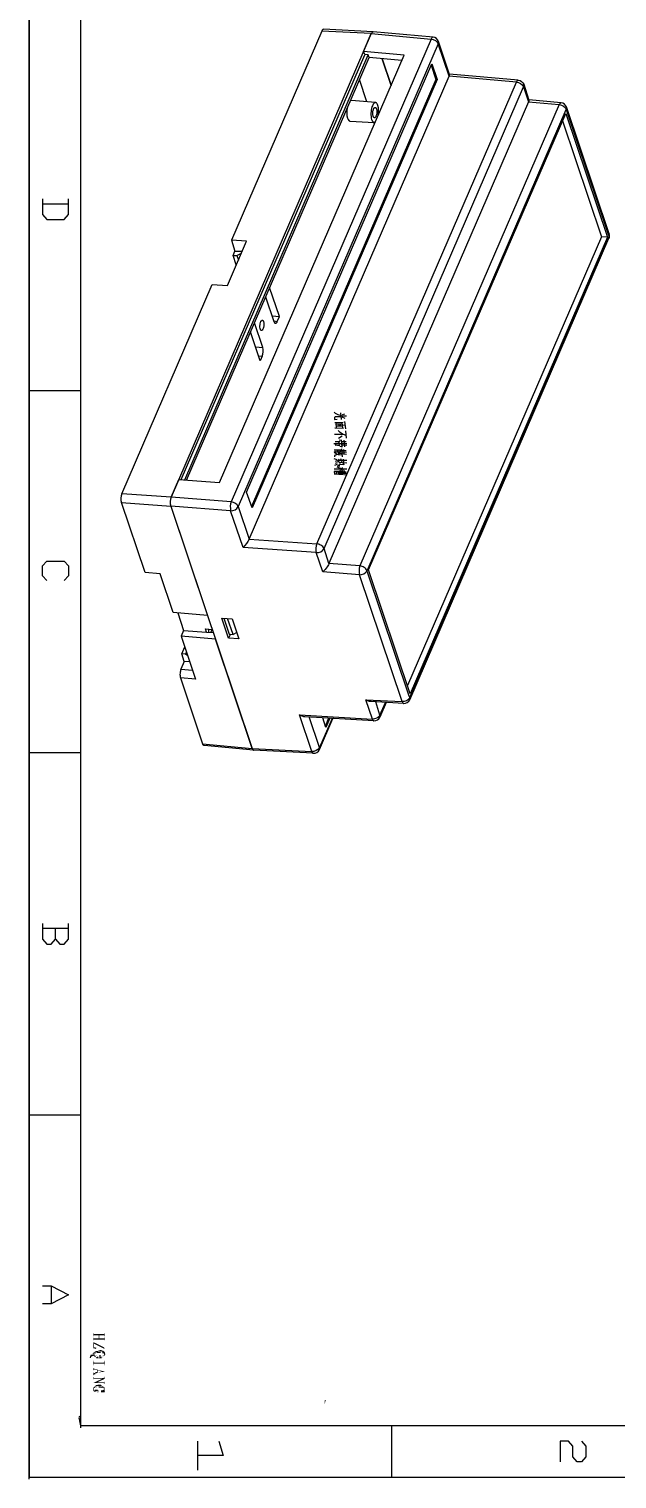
# Model space of a CAD drawing. Header units: millimetres. Extents: x 1731 to 2028, y 1528 to 1949.
# Drawn here: x 1731.1 to 1844.6, y 1528.5 to 1808.7 of the extents above; entities that cross this region are included whole.
import ezdxf

# ---------------------------------------------------------------- set-up
doc = ezdxf.new("R2010")
doc.units = ezdxf.units.MM
doc.layers.add('PDF_几何图形', color=7, linetype='Continuous')
doc.layers.add('PDF_实体填充', color=7, linetype='Continuous')

msp = doc.modelspace()

# ---------------------------------------------------------------- hatches: boundary and pattern name
at = {"layer": 'PDF_几何图形', "transparency": 33554559}
for points in [[(1731.06, 1808.61), (1731.18, 1808.58), (1731.21, 1808.45), (1731.18, 1808.33), (1731.06, 1808.3)], [(1731.06, 1738.62), (1731.18, 1738.59), (1731.21, 1738.47), (1731.18, 1738.35), (1731.06, 1738.32)], [(1731.06, 1668.61), (1731.18, 1668.58), (1731.21, 1668.46), (1731.18, 1668.33), (1731.06, 1668.3)], [(1731.06, 1598.63), (1731.18, 1598.6), (1731.21, 1598.48), (1731.18, 1598.35), (1731.06, 1598.32)], [(1745.66, 1556.09), (1745.66, 1556.62), (1745.57, 1556.62), (1745.57, 1556.56), (1745.45, 1556.49), (1743.62, 1556.49), (1743.56, 1556.56), (1743.53, 1556.62), (1743.47, 1556.62), (1743.47, 1556.09), (1743.53, 1556.09), (1743.53, 1556.15), (1743.56, 1556.22), (1743.59, 1556.28), (1744.52, 1556.28), (1744.52, 1555.66), (1744.61, 1556.28), (1745.51, 1556.28), (1745.54, 1556.25), (1745.57, 1556.18), (1745.57, 1556.09)], [(1745.66, 1555.29), (1745.66, 1555.81), (1745.57, 1555.81), (1745.57, 1555.78), (1745.51, 1555.66), (1744.61, 1555.66), (1744.61, 1556.28), (1744.52, 1555.66), (1743.62, 1555.66), (1743.56, 1555.69), (1743.56, 1555.75), (1743.53, 1555.81), (1743.47, 1555.81), (1743.47, 1555.29), (1743.53, 1555.29), (1743.56, 1555.35), (1743.56, 1555.38), (1743.62, 1555.44), (1745.48, 1555.44), (1745.54, 1555.41), (1745.57, 1555.35), (1745.57, 1555.29)], [(1745.66, 1550.47), (1745.66, 1551.34), (1745.6, 1551.34), (1745.6, 1551.31), (1745.57, 1551.21), (1745.57, 1551.15), (1745.54, 1551.09), (1745.45, 1551), (1743.66, 1551), (1743.56, 1551.09), (1743.56, 1551.15), (1743.53, 1551.25), (1743.53, 1551.34), (1743.47, 1551.34), (1743.47, 1550.47), (1743.53, 1550.47), (1743.53, 1550.57), (1743.56, 1550.66), (1743.56, 1550.72), (1743.59, 1550.75), (1743.62, 1550.78), (1743.66, 1550.81), (1745.48, 1550.81), (1745.51, 1550.78), (1745.54, 1550.75), (1745.57, 1550.69), (1745.57, 1550.63), (1745.6, 1550.57), (1745.6, 1550.47)], [(1745.75, 1549.21), (1743.84, 1549.73), (1743.59, 1549.86), (1743.56, 1549.89), (1743.56, 1549.95), (1743.5, 1549.95), (1743.5, 1549.52), (1743.56, 1549.52), (1743.56, 1549.55), (1743.59, 1549.61), (1743.62, 1549.64), (1743.69, 1549.67), (1743.75, 1549.64), (1744.21, 1549.52), (1744.21, 1549.08), (1744.3, 1549.52), (1745.11, 1549.27)], [(1745.66, 1547.85), (1745.66, 1548.25), (1745.6, 1548.25), (1745.6, 1548.19), (1745.57, 1548.1), (1745.57, 1548.07), (1745.45, 1548.04), (1745.26, 1547.91), (1743.44, 1547.02), (1744.18, 1547.14)], [(1745.66, 1546.83), (1745.66, 1547.29), (1745.6, 1547.29), (1745.57, 1547.23), (1745.57, 1547.17), (1745.51, 1547.14), (1744.18, 1547.14), (1743.44, 1547.02), (1745.48, 1547.02), (1745.51, 1546.99), (1745.57, 1546.95), (1745.57, 1546.89), (1745.6, 1546.83)], [(1745.45, 1548.04), (1743.62, 1548.04), (1743.59, 1548.07), (1743.56, 1548.1), (1743.53, 1548.19), (1743.47, 1548.19), (1743.47, 1547.73), (1743.53, 1547.73), (1743.56, 1547.79), (1743.56, 1547.85), (1743.62, 1547.88), (1743.66, 1547.91), (1745.26, 1547.91)], [(1788.32, 1543.74), (1788.29, 1543.77), (1788.26, 1543.77), (1788.17, 1543.68), (1788.17, 1543), (1788.2, 1543.16), (1788.26, 1543.34), (1788.29, 1543.47), (1788.32, 1543.65)]]:
    msp.add_hatch(color=256, dxfattribs=at).paths.add_polyline_path(points)
h = msp.add_hatch(color=256, dxfattribs=at)
h.paths.add_polyline_path([(1744.03, 1553.59), (1744.03, 1553.68)], flags=0)
h.paths.add_polyline_path([(1743.69, 1553.84), (1743.62, 1553.87), (1743.59, 1553.9), (1743.59, 1554.64), (1743.47, 1554.95), (1743.47, 1553.68)], flags=0)
h = msp.add_hatch(color=256, dxfattribs=at)
h.paths.add_polyline_path([(1744.64, 1553.28), (1744.4, 1553.28), (1744.33, 1553.25), (1744.18, 1553.25), (1744.12, 1553.22), (1744.06, 1553.22), (1743.99, 1553.19), (1743.93, 1553.19), (1743.9, 1553.16), (1743.84, 1553.13), (1743.81, 1553.13), (1743.75, 1553.1), (1743.66, 1553.01), (1743.59, 1552.97), (1743.56, 1552.91), (1743.5, 1552.88), (1743.44, 1552.76), (1743.41, 1552.76), (1743.35, 1552.7), (1743.28, 1552.67), (1743.25, 1552.6), (1743.19, 1552.57), (1743.16, 1552.51), (1743.1, 1552.48), (1743.07, 1552.42)], flags=0)
h.paths.add_polyline_path([(1742.88, 1551.92), (1742.98, 1551.92), (1742.98, 1551.99), (1743.01, 1552.05), (1743.01, 1552.11), (1743.04, 1552.17), (1743.07, 1552.2), (1743.1, 1552.2)], flags=0)
h.paths.add_polyline_path([(1743.44, 1552.45), (1743.44, 1552.42), (1743.47, 1552.36), (1743.53, 1552.33), (1743.53, 1552.57), (1743.56, 1552.63), (1743.56, 1552.73), (1743.59, 1552.76), (1743.66, 1552.79), (1743.69, 1552.85), (1743.78, 1552.88), (1743.9, 1552.94), (1743.96, 1552.94), (1743.99, 1552.97), (1744.12, 1552.97), (1744.21, 1553.01)], flags=0)
h.paths.add_polyline_path([(1744.89, 1553.01), (1744.95, 1553.01), (1745.04, 1552.97), (1745.17, 1552.97), (1745.23, 1552.94)], flags=0)
h.paths.add_polyline_path([(1745.48, 1552.85), (1745.57, 1552.76), (1745.6, 1552.7), (1745.6, 1552.67), (1745.63, 1552.6), (1745.63, 1552.3), (1745.66, 1552.36), (1745.69, 1552.39), (1745.69, 1552.42), (1745.72, 1552.45), (1745.72, 1552.51)], flags=0)
h = msp.add_hatch(color=256, dxfattribs=at)
h.paths.add_polyline_path([(1745.63, 1552.3), (1745.63, 1552.6), (1745.6, 1552.54), (1745.6, 1552.48), (1745.48, 1552.36), (1745.41, 1552.33), (1745.32, 1552.3), (1745.26, 1552.26), (1745.2, 1552.26), (1745.14, 1552.23), (1745.01, 1552.23), (1744.95, 1552.2)], flags=0)
h.paths.add_polyline_path([(1744.58, 1552.2), (1744.21, 1552.2), (1744.15, 1552.23), (1744.03, 1552.23), (1743.96, 1552.26), (1743.9, 1552.26), (1743.84, 1552.3), (1743.81, 1552.33), (1743.72, 1552.36), (1743.66, 1552.39)], flags=0)
h.paths.add_polyline_path([(1743.53, 1552.57), (1743.53, 1552.33), (1743.56, 1552.26), (1743.62, 1552.23), (1743.66, 1552.17), (1743.84, 1552.08), (1743.87, 1552.05), (1743.9, 1552.05), (1744.03, 1551.99), (1744.09, 1551.99)], flags=0)
h.paths.add_polyline_path([(1744.43, 1551.92), (1744.7, 1551.92)], flags=0)
h.paths.add_polyline_path([(1745.04, 1551.99), (1745.11, 1551.99), (1745.35, 1552.11), (1745.38, 1552.11), (1745.48, 1552.17), (1745.54, 1552.2), (1745.57, 1552.26)], flags=0)
h = msp.add_hatch(color=256, dxfattribs=at)
h.paths.add_polyline_path([(1745.75, 1549.21), (1745.11, 1549.27), (1744.3, 1549.08), (1744.3, 1549.52), (1744.21, 1549.08)], flags=0)
h.paths.add_polyline_path([(1743.87, 1549.02), (1743.81, 1548.99), (1743.75, 1548.99), (1743.69, 1548.96), (1743.66, 1548.96), (1743.59, 1548.99), (1743.56, 1548.99), (1743.56, 1549.08), (1743.5, 1549.08), (1743.5, 1548.53), (1743.56, 1548.53), (1743.56, 1548.59), (1743.59, 1548.65), (1743.62, 1548.65), (1743.75, 1548.71), (1743.84, 1548.75)], flags=0)
h = msp.add_hatch(color=256, dxfattribs=at)
h.paths.add_polyline_path([(1745.72, 1545.9), (1745.72, 1545.97), (1745.69, 1546.03), (1745.69, 1546.12), (1745.66, 1546.15), (1745.6, 1546.18), (1745.57, 1546.24), (1745.51, 1546.28), (1745.45, 1546.34), (1745.35, 1546.37), (1745.35, 1546.4), (1745.29, 1546.43), (1745.23, 1546.43), (1745.17, 1546.46), (1745.14, 1546.49), (1745.08, 1546.49)], flags=0)
h.paths.add_polyline_path([(1743.99, 1546.49), (1743.96, 1546.46), (1743.9, 1546.46), (1743.78, 1546.4), (1743.75, 1546.37), (1743.69, 1546.34), (1743.62, 1546.28), (1743.56, 1546.24), (1743.53, 1546.18), (1743.5, 1546.15), (1743.47, 1546.09), (1743.44, 1546.03), (1743.44, 1545.97), (1743.41, 1545.9), (1743.41, 1545.84), (1743.44, 1545.78), (1743.44, 1545.66), (1743.5, 1545.53), (1743.53, 1545.87), (1743.53, 1545.94), (1743.56, 1545.97), (1743.59, 1546.03), (1743.78, 1546.12), (1743.84, 1546.18), (1743.87, 1546.18)], flags=0)
h.paths.add_polyline_path([(1744.52, 1546.31, 0.073115), (1743.87, 1546.18)], flags=0)
h.paths.add_polyline_path([(1745.23, 1546.21), (1745.26, 1546.18), (1745.32, 1546.18), (1745.38, 1546.15), (1745.45, 1546.09), (1745.57, 1546.03), (1745.6, 1545.97), (1745.6, 1545.94), (1745.63, 1545.87), (1745.63, 1545.6), (1745.69, 1545.72), (1745.69, 1545.78), (1745.72, 1545.81)], flags=0)
h = msp.add_hatch(color=256, dxfattribs=at)
h.paths.add_polyline_path([(1744.43, 1545.19), (1744.43, 1545.72), (1744.37, 1545.72), (1744.37, 1545.69), (1744.3, 1545.57)], flags=0)
h.paths.add_polyline_path([(1743.75, 1545.57), (1743.69, 1545.6), (1743.62, 1545.6), (1743.56, 1545.66), (1743.53, 1545.72), (1743.53, 1545.87), (1743.5, 1545.53), (1743.53, 1545.5), (1743.56, 1545.44), (1743.62, 1545.41), (1743.66, 1545.35), (1744.27, 1545.35), (1744.3, 1545.32), (1744.37, 1545.19)], flags=0)
h = msp.add_hatch(color=256, dxfattribs=at)
h.paths.add_polyline_path([(1745.72, 1545.41), (1745.72, 1545.47), (1745.57, 1545.47), (1745.54, 1545.66)], flags=0)
h.paths.add_polyline_path([(1744.98, 1545.44), (1744.98, 1545.38)], flags=0)

# ---------------------------------------------------------------- linework, layer by layer
at = {"layer": 'PDF_几何图形', "lineweight": 25}
for points in [[(2027.97, 1948.8), (1731.06, 1948.8), (1731.06, 1528.88), (2027.97, 1528.88)], [(1731.06, 1528.49), (1731.06, 1948.42)], [(1797.34, 1808.04), (1797.37, 1808.07), (1797.4, 1808.1), (1797.43, 1808.1), (1797.46, 1808.13), (1797.52, 1808.13), (1797.43, 1808.13), (1797.43, 1808.1), (1797.4, 1808.1), (1797.37, 1808.07), (1797.34, 1808.04), (1797.31, 1808), (1797.25, 1807.94), (1797.25, 1807.91), (1797.21, 1807.85), (1797.18, 1807.82), (1797.15, 1807.76), (1808.7, 1806.71), (1770.11, 1717.28), (1758.5, 1718.17), (1749, 1718.85), (1766.44, 1759.26), (1769.37, 1759.08), (1773.07, 1767.66), (1770.14, 1767.84)], [(1761.47, 1721.51), (1796.72, 1803.16), (1796.54, 1803.65), (1795.89, 1803.71), (1795.67, 1804.33), (1797.15, 1807.76), (1758.5, 1718.17), (1759.99, 1721.63), (1767.86, 1721.01), (1803.51, 1803.59), (1795.67, 1804.33)], [(1809.07, 1807.08), (1797.52, 1808.13), (1787.92, 1808.59), (1787.89, 1808.59), (1787.86, 1808.56), (1787.8, 1808.56), (1787.68, 1808.44), (1787.68, 1808.41), (1787.64, 1808.37), (1787.61, 1808.31), (1787.58, 1808.28), (1787.58, 1808.22), (1770.14, 1767.84), (1770.82, 1765.74), (1772.24, 1765.71)], [(1797.15, 1807.76), (1787.58, 1808.22)], [(1810.12, 1806.24), (1810.09, 1806.24), (1809.93, 1806.55), (1809.72, 1806.83), (1809.41, 1806.99), (1809.07, 1807.08), (1809.01, 1807.08), (1809.01, 1807.05), (1808.94, 1807.05), (1808.85, 1806.95)], [(1810.12, 1806), (1810.12, 1805.91), (1810.09, 1805.87), (1810.09, 1805.81), (1810.06, 1805.78), (1771.47, 1716.38), (1773.57, 1710.09), (1812.19, 1799.52), (1812.19, 1799.58), (1812.22, 1799.61), (1812.22, 1799.67), (1812.25, 1799.7)], [(1773.57, 1710.09), (1786.63, 1709.19), (1825.15, 1798.4), (1812.19, 1799.52), (1810.06, 1805.78)], [(1812.25, 1799.85), (1810.09, 1806.24)], [(1760.45, 1721.6), (1795.92, 1803.68)], [(1761.13, 1721.54), (1796.57, 1803.65)], [(1808.7, 1801.65), (1809.62, 1798.87), (1774, 1716.41)], [(1803.05, 1802.57), (1796.72, 1803.16)], [(1800.98, 1797.72), (1799.22, 1802.91), (1800.98, 1797.72)], [(1825.34, 1798.71), (1825.37, 1798.71), (1825.43, 1798.77), (1825.52, 1798.77), (1825.86, 1798.71), (1826.17, 1798.53), (1826.39, 1798.28), (1826.57, 1797.97), (1827.59, 1794.92), (1827.59, 1794.79), (1827.56, 1794.76), (1827.56, 1794.73), (1827.53, 1794.67), (1827.53, 1794.61), (1827.5, 1794.58), (1833.42, 1794.05), (1794.96, 1704.9), (1788.97, 1705.36), (1788.94, 1705.24), (1788.88, 1705.12), (1788.76, 1704.9), (1788.6, 1704.71)], [(1796.29, 1794.58), (1794.87, 1798.87)], [(1809.62, 1798.87), (1809.84, 1798.87)], [(1825.52, 1798.77), (1812.25, 1799.92)], [(1826.54, 1797.51), (1827.5, 1794.58), (1788.97, 1705.36), (1788.02, 1708.26), (1826.54, 1797.51), (1826.54, 1797.57), (1826.57, 1797.6), (1826.57, 1797.72)], [(1793.32, 1794.82), (1793.29, 1794.85), (1793.26, 1794.82), (1793.17, 1794.82), (1793.14, 1794.79), (1793.11, 1794.79), (1793.08, 1794.76), (1793.05, 1794.76)], [(1798.26, 1794.21), (1798.23, 1794.27), (1798.14, 1794.36), (1798.08, 1794.39), (1798.02, 1794.39), (1798.02, 1794.42), (1797.96, 1794.42), (1793.32, 1794.85)], [(1804.56, 1679.46), (1804.47, 1679.77), (1796.41, 1703.7), (1796.32, 1703.97), (1834.78, 1793.13), (1834.81, 1793.16), (1834.81, 1793.22), (1834.84, 1793.25), (1834.84, 1793.56), (1834.81, 1793.59), (1834.66, 1793.9), (1834.44, 1794.14), (1834.13, 1794.33), (1833.79, 1794.39), (1833.7, 1794.39), (1833.67, 1794.36), (1833.64, 1794.36), (1833.58, 1794.3), (1833.58, 1794.27), (1833.55, 1794.24), (1833.52, 1794.21), (1833.49, 1794.14), (1833.46, 1794.11), (1833.42, 1794.05)], [(1803.2, 1678.44), (1803.23, 1678.44), (1803.3, 1678.38), (1803.33, 1678.38), (1803.33, 1678.35), (1803.39, 1678.35), (1803.76, 1678.38), (1804.1, 1678.54), (1804.38, 1678.78), (1804.56, 1679.06), (1804.56, 1679.12), (1804.59, 1679.15), (1804.59, 1679.4), (1804.56, 1679.43), (1804.56, 1679.46), (1843.06, 1768.61), (1842.93, 1768.92), (1834.91, 1792.85), (1834.78, 1793.13)], [(1833.79, 1794.39), (1827.59, 1794.98)], [(1843.09, 1769.08), (1834.81, 1793.59)], [(1793.05, 1790.84), (1797.68, 1790.59)], [(1797.21, 1791.15), (1797.25, 1791.06), (1797.31, 1790.96), (1797.31, 1790.93), (1797.34, 1790.9), (1797.37, 1790.84), (1797.46, 1790.75), (1797.49, 1790.69), (1797.52, 1790.66), (1797.55, 1790.66), (1797.58, 1790.62), (1797.68, 1790.62), (1797.83, 1790.62), (1797.86, 1790.66), (1797.89, 1790.66), (1797.89, 1790.69), (1797.92, 1790.69), (1797.96, 1790.72)], [(1797.74, 1790.25), (1797.65, 1790.59)], [(1834.07, 1790.9), (1841.6, 1768.49)], [(1733.68, 1775.81), (1733.68, 1772.81), (1734.52, 1771.83), (1737.85, 1771.83), (1738.69, 1772.81), (1738.69, 1775.81)], [(1738.69, 1774.82), (1733.68, 1774.82)], [(1842.75, 1768.43), (1841.6, 1768.49), (1804.16, 1681.78)], [(1804.56, 1679.06), (1843.02, 1768.21)], [(1770.45, 1764.88), (1770.82, 1765.74)], [(1771.19, 1764.88), (1772.09, 1765.37)], [(1771.07, 1763.06), (1770.45, 1764.88), (1771.19, 1764.88), (1771.5, 1763.98)], [(1776.75, 1756.92), (1778.35, 1752.13), (1778.41, 1752.01), (1778.45, 1751.98), (1778.45, 1751.91), (1778.54, 1751.82), (1778.57, 1751.82), (1778.6, 1751.79), (1778.72, 1751.79), (1778.75, 1751.82), (1778.82, 1751.85), (1778.85, 1751.88)], [(1777.98, 1753.24), (1779.4, 1753.09), (1777.52, 1758.71)], [(1774.8, 1747.22), (1776.19, 1747.13), (1774.59, 1751.91)], [(1776.1, 1752.41), (1776.16, 1752.41), (1776.22, 1752.35), (1776.22, 1752.32), (1776.25, 1752.32), (1776.25, 1752.28), (1776.28, 1752.25), (1776.28, 1752.22), (1776.32, 1752.19), (1776.32, 1752.13)], [(1778.32, 1752.25), (1779, 1752.16), (1779.4, 1753.09)], [(1775.39, 1745.49), (1776.1, 1745.43), (1775.7, 1744.51), (1773.81, 1750.12)], [(1775.94, 1750.43), (1775.88, 1750.43), (1775.82, 1750.49), (1775.79, 1750.49), (1775.79, 1750.56), (1775.76, 1750.56), (1775.76, 1750.59), (1775.73, 1750.62), (1775.73, 1750.65), (1775.7, 1750.71)], [(1731.06, 1738.83), (1741.03, 1738.83)], [(1789.96, 1734.61), (1790.18, 1734.4), (1790.67, 1734.15), (1791.32, 1733.96)], [(1791.41, 1733.22), (1791.26, 1734.52)], [(1791.6, 1734.15), (1792.03, 1734.27)], [(1790.02, 1733.19), (1790.58, 1733.25)], [(1791.38, 1733.75), (1790.15, 1733.75), (1790.05, 1733.62), (1790.05, 1733.19)], [(1791.72, 1732.61), (1790.08, 1732.57)], [(1790.11, 1731.62), (1791.75, 1731.56)], [(1790.27, 1732.57), (1790.36, 1731.62)], [(1791.53, 1732.27), (1790.33, 1732.27)], [(1791.57, 1731.9), (1790.36, 1731.93)], [(1790.79, 1732.27), (1790.86, 1732.02)], [(1791.23, 1732.02), (1791.19, 1732.27)], [(1792.37, 1733.87), (1791.35, 1733.87)], [(1791.44, 1733.72), (1792.03, 1733.44)], [(1791.63, 1731.59), (1791.5, 1732.61)], [(1791.57, 1732.2), (1792.15, 1732.08)], [(1792.21, 1731.4), (1792.06, 1732.79)], [(1791.72, 1730.29), (1790.05, 1730.29)], [(1791.07, 1728.87), (1790.18, 1728.87)], [(1792.24, 1730.14), (1791.53, 1730.41), (1791.13, 1730.72), (1790.76, 1731.09)], [(1791.5, 1730.01), (1790.82, 1729.55)], [(1790.82, 1728.87), (1790.95, 1728.16)], [(1791.47, 1729.12), (1790.95, 1729.21)], [(1791.32, 1729.15), (1791.47, 1727.91)], [(1792.31, 1728.87), (1791.47, 1728.87)], [(1791.84, 1729.18), (1792, 1727.94)], [(1792.15, 1731), (1792.28, 1729.58)], [(1791.32, 1728.53), (1789.93, 1728.53)], [(1791.26, 1726.86), (1789.96, 1726.86), (1790.21, 1727.08)], [(1791.29, 1727.26), (1789.99, 1727.26)], [(1791.47, 1726.28), (1790.82, 1726.37), (1790.36, 1726.59), (1789.99, 1726.83)], [(1791.16, 1726.62), (1790.02, 1726.22), (1790.02, 1725.97)], [(1791.04, 1728.13), (1790.18, 1728.22), (1790.36, 1728.38)], [(1790.55, 1727.26), (1790.58, 1726.99)], [(1792.34, 1726.43), (1791.81, 1726.49), (1791.16, 1726.62), (1790.79, 1726.77)], [(1790.82, 1727.26), (1790.86, 1726.99)], [(1791.57, 1727.88), (1791.16, 1728.01)], [(1791.16, 1727.26), (1791.19, 1726.86)], [(1791.38, 1727.54), (1791.44, 1726.65)], [(1792.28, 1727.17), (1791.41, 1727.14)], [(1792.34, 1726.83), (1791.41, 1726.86)], [(1791.44, 1726.55), (1791.53, 1726)], [(1792.4, 1728.53), (1791.47, 1728.53)], [(1792.4, 1728.16), (1791.57, 1728.25)], [(1791.78, 1727.39), (1791.84, 1726.65)], [(1790.55, 1725.44), (1789.99, 1725.6)], [(1792.4, 1723.59), (1789.99, 1723.59)], [(1790.76, 1723.16), (1789.99, 1723.16)], [(1790.55, 1724.52), (1790.05, 1724.3)], [(1790.11, 1722.63), (1790.05, 1723.16)], [(1790.58, 1725.2), (1790.15, 1725.07)], [(1790.58, 1724.86), (1790.15, 1724.73)], [(1790.36, 1723.16), (1790.39, 1722.76)], [(1791.57, 1723.59), (1790.55, 1723.99)], [(1792.4, 1724.76), (1791.5, 1724.83), (1791.01, 1724.92), (1790.61, 1725.13)], [(1791.87, 1724.42), (1791.5, 1724.49), (1791.01, 1724.46), (1790.64, 1724.27), (1791.1, 1724.27)], [(1792.4, 1725.29), (1790.67, 1725.29), (1790.95, 1725.51)], [(1790.67, 1723.16), (1790.76, 1722.6)], [(1791.63, 1723.25), (1790.89, 1723.25)], [(1791.04, 1722.54), (1790.95, 1723.25)], [(1792.31, 1723.04), (1790.98, 1723.04)], [(1791.38, 1724.98), (1791.01, 1724.67)], [(1791.19, 1725.69), (1791.47, 1725.07)], [(1791.44, 1723.59), (1791.19, 1723.44)], [(1791.26, 1723.16), (1791.32, 1722.67)], [(1791.53, 1723.93), (1791.63, 1723.34)], [(1791.57, 1723.25), (1791.63, 1722.54)], [(1791.69, 1725.54), (1791.81, 1725.04)], [(1791.72, 1724.98), (1791.84, 1724.42)], [(1791.9, 1723.34), (1792.03, 1722.45)], [(1790.79, 1722.6), (1789.99, 1722.63)], [(1792.43, 1722.76), (1791.01, 1722.79)], [(1791.69, 1722.54), (1791.04, 1722.57)], [(1797.37, 1675.33), (1796.1, 1679.06), (1803.08, 1678.69), (1794.84, 1703.2), (1787.8, 1703.76), (1786.53, 1707.49), (1772.39, 1708.48), (1769.99, 1715.58), (1758.41, 1716.48), (1774.15, 1669.65), (1767.05, 1690.79), (1760.45, 1691.35), (1763.23, 1683.01), (1760.29, 1683.26), (1764.58, 1670.54)], [(1734.52, 1702.09), (1733.68, 1703.02), (1733.68, 1704.9), (1734.52, 1705.83), (1737.85, 1705.83), (1738.69, 1704.9), (1738.69, 1703.02), (1737.85, 1702.09)], [(1759.77, 1695.82), (1760.91, 1692.43), (1765.33, 1692.12), (1766.62, 1692.03)], [(1760.91, 1692.43), (1760.45, 1691.35)], [(1765.33, 1692.12), (1765.11, 1692.74), (1766.41, 1692.64)], [(1766.19, 1692.06), (1766.44, 1692.61)], [(1768.69, 1694.81), (1769.71, 1691.75), (1770.45, 1691.69), (1769.4, 1694.74)], [(1769.93, 1691.72), (1769.59, 1690.95)], [(1771.16, 1692.06), (1770.45, 1691.69)], [(1771.19, 1692.03), (1771.1, 1692.03)], [(1761.71, 1687.55), (1761.28, 1687.89), (1760.54, 1687.95), (1761.13, 1689.31)], [(1762.12, 1686.35), (1761.03, 1686.47), (1760.54, 1687.95)], [(1761.47, 1688.32), (1761.28, 1687.89)], [(1761.03, 1686.47), (1760.39, 1684.96), (1762.64, 1684.77)], [(1803.39, 1678.35), (1797.12, 1678.69)], [(1798.82, 1676.1), (1797.99, 1678.63)], [(1798.85, 1676.07), (1798.82, 1676.07), (1798.82, 1676.1), (1799.87, 1678.54)], [(1800.02, 1678.54), (1798.82, 1675.7)], [(1785.64, 1669.06), (1783.26, 1676.13), (1797.37, 1675.33), (1797.37, 1675.26), (1797.4, 1675.2), (1797.4, 1675.17), (1797.43, 1675.17), (1797.43, 1675.14), (1797.46, 1675.11), (1797.46, 1675.08), (1797.49, 1675.05), (1797.52, 1675.05), (1797.58, 1674.99), (1797.65, 1674.99), (1798.02, 1675.02), (1798.36, 1675.17), (1798.63, 1675.39), (1798.82, 1675.7), (1798.82, 1675.73), (1798.85, 1675.76), (1798.85, 1675.88)], [(1797.65, 1674.99), (1784.31, 1675.76)], [(1787.15, 1669.77), (1787.12, 1669.77), (1787.12, 1669.83), (1785.14, 1675.73)], [(1787.12, 1669.43), (1789.71, 1675.45)], [(1789.56, 1675.45), (1787.12, 1669.83)], [(1789.13, 1675.48), (1788.39, 1673.72), (1787.77, 1675.57)], [(1788.91, 1675.48), (1788.29, 1674)], [(1785.95, 1668.72), (1774.43, 1669.31), (1764.86, 1670.23), (1764.8, 1670.23), (1764.74, 1670.29), (1764.71, 1670.29), (1764.71, 1670.33), (1764.68, 1670.36), (1764.65, 1670.39), (1764.65, 1670.42), (1764.62, 1670.48), (1764.62, 1670.51), (1764.58, 1670.54), (1774.15, 1669.65), (1774.19, 1669.58), (1774.19, 1669.55), (1774.22, 1669.52), (1774.22, 1669.46), (1774.28, 1669.4), (1774.31, 1669.4), (1774.31, 1669.37), (1774.34, 1669.34), (1774.37, 1669.34), (1774.4, 1669.31), (1774.43, 1669.31), (1774.4, 1669.31), (1774.37, 1669.34), (1774.34, 1669.34), (1774.28, 1669.4), (1774.28, 1669.43)], [(1731.06, 1668.84), (1741.03, 1668.84)], [(1774.15, 1669.65), (1785.64, 1669.06), (1785.67, 1669), (1785.7, 1668.94), (1785.7, 1668.91), (1785.76, 1668.84), (1785.76, 1668.81), (1785.79, 1668.78), (1785.82, 1668.78), (1785.85, 1668.75), (1785.85, 1668.72), (1785.95, 1668.72), (1786.32, 1668.75), (1786.66, 1668.87), (1786.93, 1669.12), (1787.12, 1669.43), (1787.12, 1669.49), (1787.15, 1669.49)], [(1733.68, 1635.81), (1733.68, 1632.82), (1734.52, 1631.83), (1735.35, 1631.83), (1736.18, 1632.82), (1736.18, 1634.83)], [(1738.69, 1634.83), (1733.68, 1634.83)], [(1736.18, 1632.82), (1737.02, 1631.83), (1737.85, 1631.83), (1738.69, 1632.82), (1738.69, 1635.81)], [(1731.06, 1598.86), (1741.03, 1598.86)], [(1733.68, 1565.83), (1735.35, 1565.83), (1738.69, 1564.07), (1735.35, 1562.34), (1733.68, 1562.34)], [(1735.35, 1565.83), (1735.35, 1562.34)], [(1801.04, 1538.85), (1801.04, 1528.88)], [(1767.73, 1535.83), (1768.57, 1533.02), (1763.57, 1533.02)], [(1763.57, 1535.83), (1763.57, 1530.21)], [(1837.72, 1535.83), (1838.55, 1534.81), (1838.55, 1532.8), (1837.72, 1531.81), (1836.88, 1531.81), (1836.05, 1532.8), (1836.05, 1534.81), (1835.25, 1535.83), (1833.58, 1535.83), (1833.58, 1531.81)]]:
    msp.add_lwpolyline(points, dxfattribs=at)
for points in [[(2017.99, 1938.83), (1741.03, 1938.83), (1741.03, 1538.85), (2017.99, 1538.85)], [(1809.84, 1798.87), (1774.12, 1716.11), (1773.07, 1719.16), (1808.82, 1801.92)], [(1842.75, 1768.43), (1804.65, 1680.23), (1796.63, 1704.16), (1834.69, 1792.35)], [(1843.09, 1769.08), (1843.09, 1768.92), (1843.12, 1768.89), (1843.12, 1768.86), (1843.09, 1768.83), (1843.09, 1768.71), (1843.06, 1768.68), (1843.06, 1768.61), (1843.06, 1768.52), (1843.09, 1768.49), (1843.09, 1768.34), (1843.06, 1768.31), (1843.06, 1768.24), (1843.02, 1768.21), (1843.15, 1768.65)], [(1758.9, 1695.89), (1756.4, 1703.39), (1753.47, 1703.63), (1748.9, 1717.19), (1758.41, 1716.48), (1765.51, 1695.33)], [(1771.59, 1690.82), (1769.59, 1690.95), (1768.29, 1694.84), (1770.3, 1694.71)]]:
    msp.add_lwpolyline(points, close=True, dxfattribs=at)
msp.add_lwpolyline([(1797.49, 1792.97), (1797.55, 1793.06), (1797.58, 1793.19), (1797.62, 1793.28), (1797.65, 1793.34), (1797.71, 1793.4), (1797.74, 1793.43), (1797.77, 1793.46), (1797.8, 1793.5), (1797.89, 1793.5), (1797.96, 1793.5), (1797.99, 1793.46), (1798.02, 1793.43), (1798.05, 1793.43), (1798.05, 1793.4), (1798.08, 1793.37), (1798.08, 1793.34), (1798.11, 1793.31), (1798.11, 1793.28), (1798.14, 1793.22, -0.113851), (1798.14, 1792.08), (1798.11, 1791.95), (1798.05, 1791.83), (1798.02, 1791.74), (1797.99, 1791.67), (1797.96, 1791.64), (1797.92, 1791.58), (1797.86, 1791.55), (1797.83, 1791.52), (1797.74, 1791.52), (1797.71, 1791.52), (1797.68, 1791.55), (1797.65, 1791.55), (1797.65, 1791.58), (1797.62, 1791.58), (1797.62, 1791.61), (1797.58, 1791.61), (1797.58, 1791.64), (1797.55, 1791.67), (1797.55, 1791.71), (1797.52, 1791.74), (1797.52, 1791.8)], format="xyb", dxfattribs=at)
for points in [[(1797.34, 1808.04), (1797.29, 1807.99), (1797.2, 1807.83), (1797.15, 1807.76)], [(1808.85, 1806.95), (1808.76, 1806.88), (1808.76, 1806.81), (1808.7, 1806.71)], [(1808.7, 1806.71), (1809.18, 1806.68), (1809.94, 1806.29), (1810.06, 1805.78)], [(1810.12, 1806), (1810.12, 1806.08), (1810.12, 1806.16), (1810.12, 1806.24)], [(1812.25, 1799.7), (1812.25, 1799.75), (1812.25, 1799.8), (1812.25, 1799.85)], [(1825.34, 1798.71), (1825.27, 1798.66), (1825.19, 1798.48), (1825.15, 1798.4)], [(1825.15, 1798.4), (1825.75, 1798.34), (1826.26, 1798.06), (1826.54, 1797.51)], [(1826.57, 1797.72), (1826.57, 1797.81), (1826.57, 1797.89), (1826.57, 1797.97)], [(1792.46, 1793.37), (1792.35, 1792.77), (1792.39, 1791.99), (1792.55, 1791.4)], [(1797.28, 1793.59), (1797.05, 1792.81), (1797, 1791.94), (1797.21, 1791.15)], [(1797.96, 1794.42), (1797.56, 1794.44), (1797.41, 1793.86), (1797.28, 1793.59)], [(1798.42, 1793.9), (1798.38, 1793.97), (1798.31, 1794.15), (1798.26, 1794.21)], [(1798.48, 1791.95), (1798.6, 1792.69), (1798.6, 1793.18), (1798.42, 1793.9)], [(1833.42, 1794.05), (1833.97, 1793.95), (1834.58, 1793.7), (1834.78, 1793.13)], [(1792.55, 1791.4), (1792.63, 1791.2), (1792.66, 1791.15), (1792.8, 1791)], [(1792.8, 1791), (1793, 1790.76), (1792.94, 1790.94), (1793.05, 1790.84)], [(1797.52, 1791.8), (1797.34, 1792.33), (1797.46, 1792.47), (1797.49, 1792.97)], [(1775.7, 1750.71), (1775.56, 1751.03), (1775.62, 1752.43), (1776.1, 1752.41)], [(1776.32, 1752.13), (1776.5, 1751.64), (1776.37, 1751.43), (1776.35, 1750.96)], [(1778.85, 1751.88), (1778.92, 1751.95), (1779.01, 1752.05), (1779, 1752.16)], [(1776.35, 1750.96), (1776.22, 1750.8), (1776.22, 1750.43), (1775.94, 1750.43)], [(1776.1, 1745.43), (1776.32, 1745.86), (1776.36, 1746.67), (1776.19, 1747.13)], [(1749, 1718.85), (1748.81, 1718.39), (1748.73, 1717.66), (1748.9, 1717.19)], [(1758.5, 1718.17), (1758.28, 1717.74), (1758.24, 1716.94), (1758.41, 1716.48)], [(1758.5, 1718.17), (1758.28, 1717.74), (1758.24, 1716.94), (1758.41, 1716.48)], [(1770.11, 1717.28), (1769.88, 1716.87), (1769.88, 1716.03), (1769.99, 1715.58)], [(1769.99, 1715.58), (1770.57, 1715.55), (1771.21, 1715.84), (1771.47, 1716.38)], [(1771.47, 1716.35), (1771.27, 1716.9), (1770.67, 1717.21), (1770.11, 1717.28)], [(1773.57, 1710.09), (1773.29, 1709.49), (1772.84, 1708.97), (1772.39, 1708.48)], [(1786.63, 1709.19), (1786.45, 1708.65), (1786.36, 1708.04), (1786.53, 1707.49)], [(1787.43, 1708.91), (1787.03, 1709.08), (1787.1, 1709.12), (1786.63, 1709.19)], [(1786.53, 1707.49), (1787.12, 1707.46), (1787.73, 1707.73), (1788.02, 1708.26)], [(1788.02, 1708.26), (1787.87, 1708.57), (1787.72, 1708.73), (1787.43, 1708.91)], [(1788.6, 1704.71), (1788.38, 1704.45), (1788.07, 1703.93), (1787.8, 1703.76)], [(1794.96, 1704.9), (1794.72, 1704.42), (1794.74, 1703.72), (1794.84, 1703.2)], [(1794.84, 1703.2), (1795.45, 1703.19), (1796.01, 1703.43), (1796.32, 1703.97)], [(1795.76, 1704.62), (1795.47, 1704.8), (1795.28, 1704.84), (1794.96, 1704.9)], [(1796.32, 1703.97), (1796.27, 1704.27), (1795.98, 1704.46), (1795.76, 1704.62)], [(1765.79, 1692.09), (1765.79, 1692.29), (1765.79, 1692.5), (1765.79, 1692.71)], [(1760.23, 1684.19), (1760.16, 1683.88), (1760.27, 1683.56), (1760.29, 1683.26)], [(1760.39, 1684.96), (1760.29, 1684.7), (1760.24, 1684.46), (1760.23, 1684.19)], [(1796.78, 1678.72), (1796.54, 1678.86), (1796.33, 1678.86), (1796.1, 1679.06)], [(1797.15, 1678.69), (1796.89, 1678.67), (1796.95, 1678.73), (1796.78, 1678.72)], [(1804.56, 1679.46), (1804.31, 1678.96), (1803.63, 1678.63), (1803.08, 1678.69)], [(1803.08, 1678.69), (1803.11, 1678.6), (1803.19, 1678.53), (1803.2, 1678.44)], [(1783.97, 1675.82), (1783.67, 1675.89), (1783.54, 1676), (1783.26, 1676.13)], [(1784.31, 1675.76), (1784.2, 1675.77), (1784.07, 1675.78), (1783.97, 1675.82)], [(1798.82, 1676.1), (1798.65, 1675.61), (1797.87, 1675.27), (1797.37, 1675.33)], [(1798.85, 1675.88), (1798.85, 1675.94), (1798.85, 1676.01), (1798.85, 1676.07)], [(1787.12, 1669.83), (1786.85, 1669.28), (1786.2, 1669.01), (1785.64, 1669.06)], [(1787.15, 1669.49), (1787.15, 1669.58), (1787.15, 1669.68), (1787.15, 1669.77)], [(1774.15, 1669.65), (1774.2, 1669.57), (1774.2, 1669.49), (1774.28, 1669.43)], [(1743.07, 1552.42), (1742.94, 1552.28), (1742.94, 1552.09), (1742.88, 1551.92)], [(1743.1, 1552.2), (1743.17, 1552.28), (1743.35, 1552.39), (1743.44, 1552.45)], [(1743.66, 1552.39), (1743.48, 1552.56), (1743.62, 1552.41), (1743.53, 1552.57)], [(1744.03, 1553.68), (1743.82, 1553.67), (1743.8, 1553.8), (1743.69, 1553.84)], [(1744.21, 1553.01), (1744.33, 1553.01), (1744.46, 1553.01), (1744.58, 1553.01)], [(1744.58, 1553.01), (1744.68, 1553.01), (1744.79, 1553.01), (1744.89, 1553.01)], [(1744.95, 1552.2), (1744.83, 1552.2), (1744.7, 1552.2), (1744.58, 1552.2)], [(1745.72, 1552.57), (1745.77, 1553.07), (1745.02, 1553.27), (1744.64, 1553.28)], [(1745.23, 1552.94), (1745.31, 1552.93), (1745.4, 1552.89), (1745.48, 1552.85)], [(1744.09, 1551.99), (1744.19, 1551.94), (1744.32, 1551.94), (1744.43, 1551.92)], [(1744.7, 1551.92), (1744.81, 1551.94), (1744.94, 1551.94), (1745.04, 1551.99)], [(1744.21, 1549.08), (1744.11, 1549.06), (1743.97, 1549.01), (1743.87, 1549.02)], [(1744.33, 1546.55), (1744.22, 1546.55), (1744.11, 1546.48), (1743.99, 1546.49)], [(1744.7, 1546.55), (1744.58, 1546.55), (1744.46, 1546.55), (1744.33, 1546.55)], [(1745.08, 1546.49), (1744.96, 1546.53), (1744.83, 1546.56), (1744.7, 1546.55)], [(1744.3, 1545.57), (1744.12, 1545.57), (1743.93, 1545.57), (1743.75, 1545.57)], [(1744.52, 1546.31), (1744.66, 1546.31), (1745.12, 1546.28), (1745.23, 1546.21)], [(1745.54, 1545.66), (1745.44, 1545.53), (1745.14, 1545.52), (1744.98, 1545.44)], [(1744.98, 1545.38), (1745.26, 1545.42), (1745.38, 1545.41), (1745.66, 1545.41)], [(1741.05, 1540.72), (1740.45, 1540.24), (1740.74, 1540.42), (1740.8, 1539.73)], [(1740.8, 1539.73), (1740.9, 1539.22), (1740.99, 1538.91), (1741.02, 1538.37)]]:
    msp.add_open_spline(points, degree=3, dxfattribs=at)
at = {"layer": 'PDF_实体填充', "lineweight": 25, "transparency": 33554559}
msp.add_solid([(1745.66, 1553.62), (1745.54, 1553.93), (1743.59, 1554.64), (1743.47, 1554.95)], dxfattribs=at)

doc.saveas('drawing.dxf')
